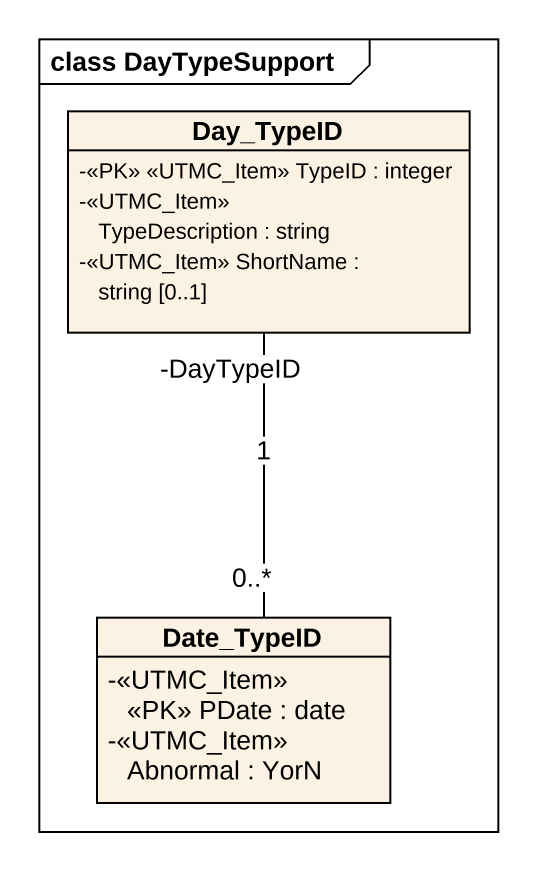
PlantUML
@startuml
mainframe class DayTypeSupport
hide circle
hide empty members
skinparam classAttributeIconSize 0
class Day_TypeID {
  -<<PK>> <<UTMC_Item>> TypeID : integer
  -<<UTMC_Item>> TypeDescription : string
  -<<UTMC_Item>> ShortName : string [0..1]
}
class Date_TypeID {
  -<<UTMC_Item>> <<PK>> PDate : date
  -<<UTMC_Item>> Abnormal : YorN
}
Day_TypeID "-DayTypeID\n1" -- "0..*" Date_TypeID
@enduml
